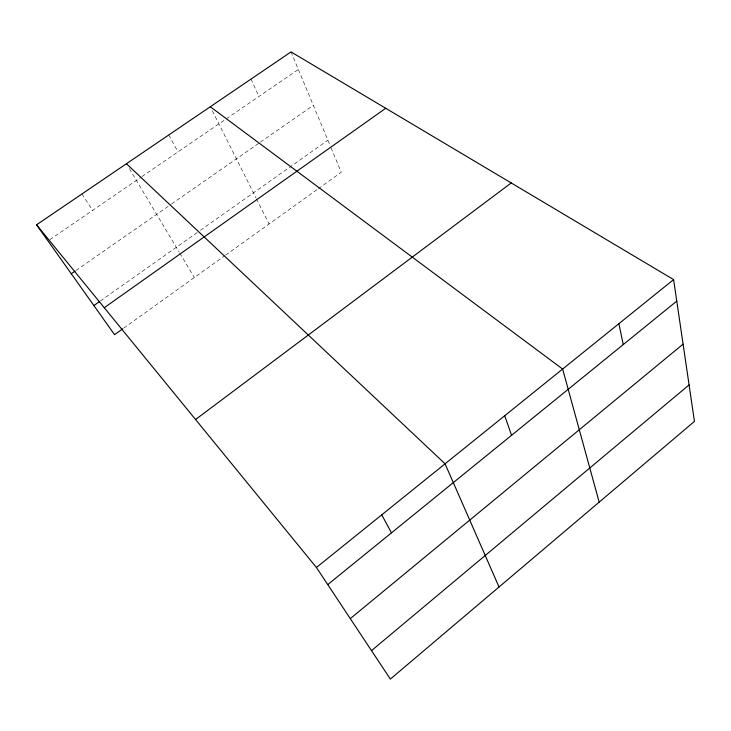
<?xml version="1.0" encoding="UTF-8"?>
<svg xmlns="http://www.w3.org/2000/svg" width="731" height="731" viewBox="0 0 731 731"><rect width="100%" height="100%" fill="white"/><g stroke="black" fill="none" stroke-linecap="round" stroke-linejoin="round"><path stroke-width="0.55" stroke-dasharray="3.65 2.74" d="M123.713 328.128L224.682 255.795M225.605 255.137L317.409 189.366M318.332 188.708L341.267 172.269L330.485 146.438M100.357 300.989L199.481 230.959M200.404 230.302L327.89 140.233M75.969 270.479L170.679 204.579M171.621 203.931L259.505 142.783M260.428 142.134L313.325 105.337M49.854 239.649L141.001 177.231M141.924 176.591L298.349 69.482M81.945 193.962L92.618 210.354M129.35 168.642L179.223 252.186M179.808 253.164L194.345 277.524M168.76 134.97L178.017 151.874M212.31 110.792L255.969 197.854M256.471 198.859L269.081 223.988M251.025 79.076L258.984 96.437M291.011 51.91L330.056 145.405"/><path stroke-width="1.1" d="M371.512 650.627L689.086 384.899M350.304 618.627L683.092 344.137M327.753 584.608L676.769 301.108M673.607 279.598L694.45 421.403L390.372 679.09L316.422 567.503L673.607 279.598L291.011 51.91L36.55 224.81L114.557 334.679L122.79 328.786M195.561 419.512L511.225 182.96M104.268 307.724L385.721 108.279M93.879 305.558L99.425 301.638M71.291 273.732L75.037 271.128M210.29 106.763L562.623 369.045L599.173 502.142M126.426 163.735L445.069 463.81L499.035 587.011M36.55 224.81L316.422 567.503M381.737 514.852L391.487 532.835M504.71 415.738L511.572 435.292M618.901 323.687L623.232 344.593"/></g></svg>
